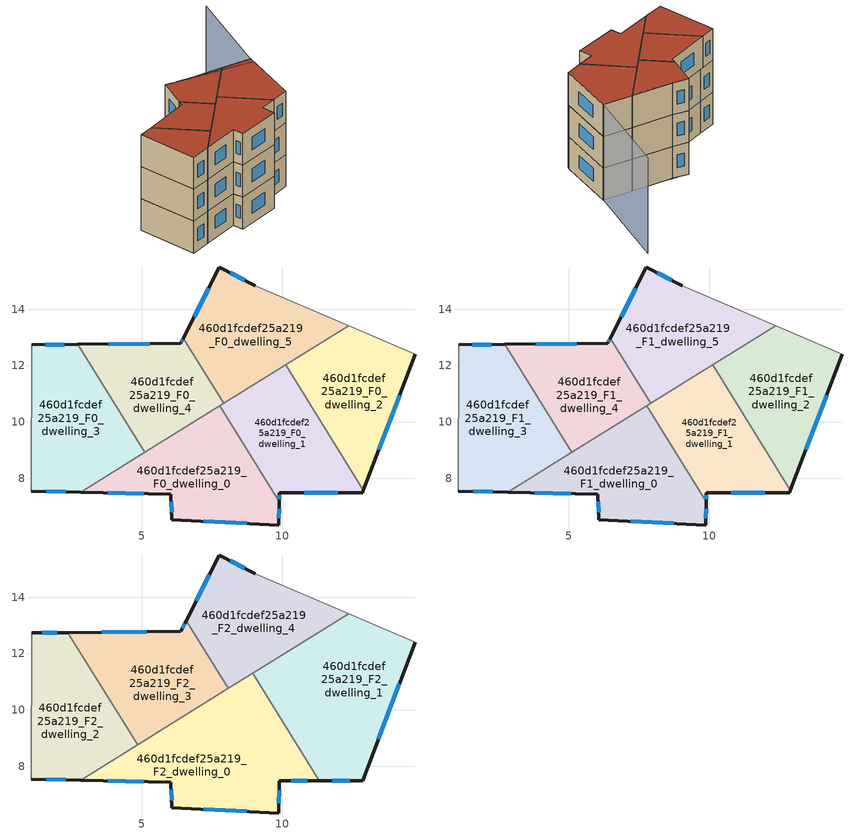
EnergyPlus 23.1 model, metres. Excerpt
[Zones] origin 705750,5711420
460d1fcdef25a219_F0_dwelling_0
 floor ground (EU_floor_Construction): 7.77,10.57 9.88,7.16 9.87,6.34 6.08,6.53 6.04,7.43 2.84,7.5 z0
 wall outside (EU_wall_Construction): 2.84,7.5 6.04,7.43 6.08,6.53 9.87,6.34 9.88,7.16 z0:3
 wall to 460d1fcdef25a219_F0_dwelling_1 (EU_wall_Construction): 9.88,7.16 7.77,10.57 z0:3
 wall to 460d1fcdef25a219_F0_dwelling_4 (EU_wall_Construction): 7.77,10.57 5.12,8.92 z0:3
 wall to 460d1fcdef25a219_F0_dwelling_3 (EU_wall_Construction): 5.12,8.92 2.84,7.5 z0:3
 window (EU_Window_Construction): 3.8,7.48 5.08,7.45 / 9.88,6.59 9.88,6.91 / 7.21,6.47 8.74,6.4 / 6.05,7.16 6.07,6.8 z0.9:2.1
460d1fcdef25a219_F0_dwelling_1
 floor ground (EU_floor_Construction): 10.11,12.02 12.87,7.57 12.84,7.48 9.89,7.49 9.88,7.16 7.77,10.57 z0
 wall outside (EU_wall_Construction): 9.89,7.49 12.84,7.48 12.87,7.57 / 9.89,7.49 9.88,7.16 z0:3
 wall to 460d1fcdef25a219_F0_dwelling_2 (EU_wall_Construction): 12.87,7.57 10.11,12.02 z0:3
 wall to 460d1fcdef25a219_F0_dwelling_5 (EU_wall_Construction): 10.11,12.02 7.92,10.66 z0:3
 wall to 460d1fcdef25a219_F0_dwelling_4 (EU_wall_Construction): 7.92,10.66 7.77,10.57 z0:3
 window (EU_Window_Construction): 10.77,7.49 11.96,7.48 / 9.89,7.39 9.88,7.26 z0.9:2.1
460d1fcdef25a219_F0_dwelling_2
 floor ground (EU_floor_Construction): 14.71,12.39 12.87,7.57 10.11,12.02 12.35,13.41 z0
 wall outside (EU_wall_Construction): 12.87,7.57 14.71,12.39 z0:3
 wall adiabatic (EU_wall_Construction): 14.71,12.39 12.35,13.41 z0:3
 wall to 460d1fcdef25a219_F0_dwelling_5 (EU_wall_Construction): 12.35,13.41 10.11,12.02 z0:3
 window (EU_Window_Construction): 13.42,9.02 14.16,10.95 z0.9:2.1
460d1fcdef25a219_F0_dwelling_3
 floor ground (EU_floor_Construction): 2.74,12.75 5.12,8.92 2.84,7.5 1.09,7.54 1.09,12.73 z0
 wall outside (EU_wall_Construction): 2.74,12.75 1.09,12.73 / 1.09,7.54 2.84,7.5 z0:3
 wall to 460d1fcdef25a219_F0_dwelling_4 (EU_wall_Construction): 5.12,8.92 2.74,12.75 z0:3
 wall adiabatic (EU_wall_Construction): 1.09,12.73 1.09,7.54 z0:3
 window (EU_Window_Construction): 2.25,12.74 1.59,12.74 / 1.61,7.53 2.31,7.51 z0.9:2.1
460d1fcdef25a219_F0_dwelling_4
 floor ground (EU_floor_Construction): 6.48,12.97 7.92,10.66 5.12,8.92 2.74,12.75 6.39,12.79 z0
 wall outside (EU_wall_Construction): 6.39,12.79 6.48,12.97 / 6.39,12.79 2.74,12.75 z0:3
 wall to 460d1fcdef25a219_F0_dwelling_5 (EU_wall_Construction): 7.92,10.66 6.48,12.97 z0:3
 window (EU_Window_Construction): 6.41,12.85 6.45,12.92 / 5.29,12.78 3.83,12.76 z0.9:2.1
460d1fcdef25a219_F0_dwelling_5
 floor ground (EU_floor_Construction): 12.35,13.41 7.92,10.66 6.48,12.97 7.76,15.5 9.03,14.84 z0
 wall outside (EU_wall_Construction): 9.03,14.84 7.76,15.5 6.48,12.97 z0:3
 wall adiabatic (EU_wall_Construction): 12.35,13.41 9.03,14.84 z0:3
 window (EU_Window_Construction): 7.38,14.74 6.86,13.73 / 8.65,15.03 8.14,15.3 z0.9:2.1
460d1fcdef25a219_F1_dwelling_0
 floor to 460d1fcdef25a219_F0_dwelling_0 (EU_floor_Construction): 7.77,10.57 9.88,7.16 9.87,6.34 6.08,6.53 6.04,7.43 2.84,7.5 z3
 wall outside (EU_wall_Construction): 2.84,7.5 6.04,7.43 6.08,6.53 9.87,6.34 9.88,7.16 z3:6
 wall to 460d1fcdef25a219_F1_dwelling_1 (EU_wall_Construction): 9.88,7.16 7.77,10.57 z3:6
 wall to 460d1fcdef25a219_F1_dwelling_4 (EU_wall_Construction): 7.77,10.57 5.12,8.92 z3:6
 wall to 460d1fcdef25a219_F1_dwelling_3 (EU_wall_Construction): 5.12,8.92 2.84,7.5 z3:6
 window (EU_Window_Construction): 3.8,7.48 5.08,7.45 / 9.88,6.59 9.88,6.91 / 7.21,6.47 8.74,6.4 / 6.05,7.16 6.07,6.8 z3.9:5.1
460d1fcdef25a219_F1_dwelling_1
 floor to 460d1fcdef25a219_F0_dwelling_1 (EU_floor_Construction): 10.11,12.02 12.87,7.57 12.84,7.48 9.89,7.49 9.88,7.16 7.77,10.57 z3
 wall outside (EU_wall_Construction): 9.89,7.49 12.84,7.48 12.87,7.57 / 9.89,7.49 9.88,7.16 z3:6
 wall to 460d1fcdef25a219_F1_dwelling_2 (EU_wall_Construction): 12.87,7.57 10.11,12.02 z3:6
 wall to 460d1fcdef25a219_F1_dwelling_5 (EU_wall_Construction): 10.11,12.02 7.92,10.66 z3:6
 wall to 460d1fcdef25a219_F1_dwelling_4 (EU_wall_Construction): 7.92,10.66 7.77,10.57 z3:6
 window (EU_Window_Construction): 10.77,7.49 11.96,7.48 / 9.89,7.39 9.88,7.26 z3.9:5.1
460d1fcdef25a219_F1_dwelling_2
 floor to 460d1fcdef25a219_F0_dwelling_2 (EU_floor_Construction): 14.71,12.39 12.87,7.57 10.11,12.02 12.35,13.41 z3
 wall outside (EU_wall_Construction): 12.87,7.57 14.71,12.39 z3:6
 wall adiabatic (EU_wall_Construction): 14.71,12.39 12.35,13.41 z3:6
 wall to 460d1fcdef25a219_F1_dwelling_5 (EU_wall_Construction): 12.35,13.41 10.11,12.02 z3:6
 window (EU_Window_Construction): 13.42,9.02 14.16,10.95 z3.9:5.1
460d1fcdef25a219_F1_dwelling_3
 floor to 460d1fcdef25a219_F0_dwelling_3 (EU_floor_Construction): 2.74,12.75 5.12,8.92 2.84,7.5 1.09,7.54 1.09,12.73 z3
 wall outside (EU_wall_Construction): 2.74,12.75 1.09,12.73 / 1.09,7.54 2.84,7.5 z3:6
 wall to 460d1fcdef25a219_F1_dwelling_4 (EU_wall_Construction): 5.12,8.92 2.74,12.75 z3:6
 wall adiabatic (EU_wall_Construction): 1.09,12.73 1.09,7.54 z3:6
 window (EU_Window_Construction): 2.25,12.74 1.59,12.74 / 1.61,7.53 2.31,7.51 z3.9:5.1
460d1fcdef25a219_F1_dwelling_4
 floor to 460d1fcdef25a219_F0_dwelling_4 (EU_floor_Construction): 6.48,12.97 7.92,10.66 5.12,8.92 2.74,12.75 6.39,12.79 z3
 wall outside (EU_wall_Construction): 6.39,12.79 6.48,12.97 / 6.39,12.79 2.74,12.75 z3:6
 wall to 460d1fcdef25a219_F1_dwelling_5 (EU_wall_Construction): 7.92,10.66 6.48,12.97 z3:6
 window (EU_Window_Construction): 6.41,12.85 6.45,12.92 / 5.29,12.78 3.83,12.76 z3.9:5.1
460d1fcdef25a219_F1_dwelling_5
 floor to 460d1fcdef25a219_F0_dwelling_5 (EU_floor_Construction): 12.35,13.41 7.92,10.66 6.48,12.97 7.76,15.5 9.03,14.84 z3
 wall outside (EU_wall_Construction): 9.03,14.84 7.76,15.5 6.48,12.97 z3:6
 wall adiabatic (EU_wall_Construction): 12.35,13.41 9.03,14.84 z3:6
 window (EU_Window_Construction): 7.38,14.74 6.86,13.73 / 8.65,15.03 8.14,15.3 z3.9:5.1
460d1fcdef25a219_F2_dwelling_0
 floor to 460d1fcdef25a219_F1_dwelling_0 (EU_floor_Construction): 7.77,10.57 9.88,7.16 9.87,6.34 6.08,6.53 6.04,7.43 2.84,7.5 z6
 floor to 460d1fcdef25a219_F1_dwelling_1 (EU_floor_Construction): 8.94,11.29 11.31,7.49 9.89,7.49 9.88,7.16 7.77,10.57 z6
 wall outside (EU_wall_Construction): 2.84,7.5 6.04,7.43 6.08,6.53 9.87,6.34 9.89,7.49 11.31,7.49 z6:9
 wall to 460d1fcdef25a219_F2_dwelling_1 (EU_wall_Construction): 11.31,7.49 8.94,11.29 z6:9
 wall to 460d1fcdef25a219_F2_dwelling_3 (EU_wall_Construction): 8.08,10.76 4.86,8.76 z6:9
 wall to 460d1fcdef25a219_F2_dwelling_2 (EU_wall_Construction): 4.86,8.76 2.84,7.5 z6:9
 wall to 460d1fcdef25a219_F2_dwelling_4 (EU_wall_Construction): 8.94,11.29 8.08,10.76 z6:9
 window (EU_Window_Construction): 6.05,7.16 6.07,6.8 / 3.8,7.48 5.08,7.45 / 10.31,7.49 10.88,7.49 / 9.88,6.68 9.88,7.14 / 7.21,6.47 8.74,6.4 z6.9:8.1
 roof outside (EU_roof_Construction): 11.31,7.49 8.94,11.29 2.84,7.5 6.04,7.43 6.08,6.53 9.87,6.34 9.89,7.49 z9
460d1fcdef25a219_F2_dwelling_1
 floor to 460d1fcdef25a219_F1_dwelling_1 (EU_floor_Construction): 10.11,12.02 12.87,7.57 12.84,7.48 11.31,7.49 8.94,11.29 z6
 floor to 460d1fcdef25a219_F1_dwelling_2 (EU_floor_Construction): 14.71,12.39 12.87,7.57 10.11,12.02 12.35,13.41 z6
 wall outside (EU_wall_Construction): 11.31,7.49 12.84,7.48 14.71,12.39 z6:9
 wall adiabatic (EU_wall_Construction): 14.71,12.39 12.35,13.41 z6:9
 wall to 460d1fcdef25a219_F2_dwelling_4 (EU_wall_Construction): 12.35,13.41 8.94,11.29 z6:9
 window (EU_Window_Construction): 13.4,8.95 14.15,10.92 / 11.77,7.49 12.38,7.48 z6.9:8.1
 roof outside (EU_roof_Construction): 12.84,7.48 14.71,12.39 12.35,13.41 8.94,11.29 11.31,7.49 z9
460d1fcdef25a219_F2_dwelling_2
 floor to 460d1fcdef25a219_F1_dwelling_3 (EU_floor_Construction): 2.39,12.75 4.86,8.76 2.84,7.5 1.09,7.54 1.09,12.73 z6
 wall outside (EU_wall_Construction): 2.39,12.75 1.09,12.73 / 1.09,7.54 2.84,7.5 z6:9
 wall to 460d1fcdef25a219_F2_dwelling_3 (EU_wall_Construction): 4.86,8.76 2.39,12.75 z6:9
 wall adiabatic (EU_wall_Construction): 1.09,12.73 1.09,7.54 z6:9
 window (EU_Window_Construction): 2,12.74 1.48,12.74 / 1.61,7.53 2.31,7.51 z6.9:8.1
 roof outside (EU_roof_Construction): 4.86,8.76 2.39,12.75 1.09,12.73 1.09,7.54 2.84,7.5 z9
460d1fcdef25a219_F2_dwelling_3
 floor to 460d1fcdef25a219_F1_dwelling_4 (EU_floor_Construction): 6.48,12.97 7.92,10.66 5.12,8.92 2.74,12.75 6.39,12.79 z6
 floor to 460d1fcdef25a219_F1_dwelling_3 (EU_floor_Construction): 2.74,12.75 5.12,8.92 4.86,8.76 2.39,12.75 z6
 floor to 460d1fcdef25a219_F1_dwelling_5 (EU_floor_Construction): 6.58,13.17 8.08,10.76 7.92,10.66 6.48,12.97 z6
 wall outside (EU_wall_Construction): 6.58,13.17 6.39,12.79 2.39,12.75 z6:9
 wall to 460d1fcdef25a219_F2_dwelling_4 (EU_wall_Construction): 8.08,10.76 6.58,13.17 z6:9
 window (EU_Window_Construction): 6.52,13.06 6.45,12.91 / 5.19,12.78 3.58,12.76 z6.9:8.1
 roof outside (EU_roof_Construction): 8.08,10.76 6.58,13.17 6.39,12.79 2.39,12.75 4.86,8.76 z9
460d1fcdef25a219_F2_dwelling_4
 floor to 460d1fcdef25a219_F1_dwelling_5 (EU_floor_Construction): 12.35,13.41 8.08,10.76 6.58,13.17 7.76,15.5 9.03,14.84 z6
 wall outside (EU_wall_Construction): 9.03,14.84 7.76,15.5 6.58,13.17 z6:9
 wall adiabatic (EU_wall_Construction): 12.35,13.41 9.03,14.84 z6:9
 window (EU_Window_Construction): 7.41,14.8 6.94,13.87 / 8.65,15.03 8.14,15.3 z6.9:8.1
 roof outside (EU_roof_Construction): 12.35,13.41 9.03,14.84 7.76,15.5 6.58,13.17 8.08,10.76 z9
shading: 18.44,19.64 14.51,12.02 / 14.51,12.02 8.63,15.04 z0:9
[Building]
EU S2 Campaign: North Axis=0; Terrain=City; Solar Distribution=FullExterior
[Site:Location]
London: Latitude=51.5; Longitude=-0.5; Time Zone=0; Elevation=25
[SizingPeriod:WeatherFileDays]
AnnualSizingPeriod: Begin Month=1; Begin Day of Month=1; End Month=12; End Day of Month=31; Day of Week for Start Day=Monday; Use Weather File Daylight Saving Period=No; Use Weather File Rain and Snow Indicators=No
[MATERIAL]
EU_InternalMass_Material: Roughness=MediumRough; Thickness=0.1; Conductivity=1; Density=1800; Specific Heat=900; Thermal Absorptance=0.9; Solar Absorptance=0.7; Visible Absorptance=0.7
[MATERIAL:NOMASS] Roughness=MediumRough; Thermal Absorptance=0.9; Solar Absorptance=0.7; Visible Absorptance=0.7
Name | Thermal Resistance
EU_wall_NoMass | 1.04674
EU_roof_NoMass | 4.32442
EU_floor_NoMass | 2.04616
[WINDOWMATERIAL:SIMPLEGLAZINGSYSTEM]
EU_Window_SimpleGlazing: UFactor=4.25843; Solar Heat Gain Coefficient=0.85; Visible Transmittance=0.85
[CONSTRUCTION]
EU_wall_Construction: EU_wall_NoMass
EU_roof_Construction: EU_roof_NoMass
EU_floor_Construction: EU_floor_NoMass
EU_InternalMass_Construction: EU_InternalMass_Material
EU_Window_Construction: EU_Window_SimpleGlazing
[ZONE] Type=1; Multiplier=1; Ceiling Height=autocalculate; Floor Area=autocalculate; Part of Total Floor Area=Yes
Name | Volume
460d1fcdef25a219_F0_dwelling_0; 460d1fcdef25a219_F1_dwelling_0 | 43.8743
460d1fcdef25a219_F2_dwelling_0 | 60.7822
460d1fcdef25a219_F0_dwelling_1; 460d1fcdef25a219_F1_dwelling_1 | 37.1697
460d1fcdef25a219_F2_dwelling_1 | 60.7925
460d1fcdef25a219_F0_dwelling_2; 460d1fcdef25a219_F1_dwelling_2 | 40.5256
460d1fcdef25a219_F2_dwelling_2 | 40.5308
460d1fcdef25a219_F0_dwelling_3; 460d1fcdef25a219_F1_dwelling_3 | 44.6829
460d1fcdef25a219_F2_dwelling_3 | 40.5293
460d1fcdef25a219_F0_dwelling_4; 460d1fcdef25a219_F1_dwelling_4 | 34.793
460d1fcdef25a219_F2_dwelling_4 | 40.5249
460d1fcdef25a219_F0_dwelling_5; 460d1fcdef25a219_F1_dwelling_5 | 42.1113
[INTERNALMASS] Construction=EU_InternalMass_Construction
Name | Zone or ZoneList | Surface Area
460d1fcdef25a219_F0_dwelling_0_EU_InternalMass | 460d1fcdef25a219_F0_dwelling_0 | 14.6244
460d1fcdef25a219_F0_dwelling_1_EU_InternalMass | 460d1fcdef25a219_F0_dwelling_1 | 12.3899
460d1fcdef25a219_F0_dwelling_2_EU_InternalMass | 460d1fcdef25a219_F0_dwelling_2 | 13.5085
460d1fcdef25a219_F0_dwelling_3_EU_InternalMass | 460d1fcdef25a219_F0_dwelling_3 | 14.8946
460d1fcdef25a219_F0_dwelling_4_EU_InternalMass | 460d1fcdef25a219_F0_dwelling_4 | 11.5974
460d1fcdef25a219_F0_dwelling_5_EU_InternalMass | 460d1fcdef25a219_F0_dwelling_5 | 14.037
460d1fcdef25a219_F1_dwelling_0_EU_InternalMass | 460d1fcdef25a219_F1_dwelling_0 | 14.6244
460d1fcdef25a219_F1_dwelling_1_EU_InternalMass | 460d1fcdef25a219_F1_dwelling_1 | 12.3899
460d1fcdef25a219_F1_dwelling_2_EU_InternalMass | 460d1fcdef25a219_F1_dwelling_2 | 13.5085
460d1fcdef25a219_F1_dwelling_3_EU_InternalMass | 460d1fcdef25a219_F1_dwelling_3 | 14.8946
460d1fcdef25a219_F1_dwelling_4_EU_InternalMass | 460d1fcdef25a219_F1_dwelling_4 | 11.5974
460d1fcdef25a219_F1_dwelling_5_EU_InternalMass | 460d1fcdef25a219_F1_dwelling_5 | 14.037
460d1fcdef25a219_F2_dwelling_0_EU_InternalMass | 460d1fcdef25a219_F2_dwelling_0 | 20.2604
460d1fcdef25a219_F2_dwelling_1_EU_InternalMass | 460d1fcdef25a219_F2_dwelling_1 | 20.2643
460d1fcdef25a219_F2_dwelling_2_EU_InternalMass | 460d1fcdef25a219_F2_dwelling_2 | 13.5104
460d1fcdef25a219_F2_dwelling_3_EU_InternalMass | 460d1fcdef25a219_F2_dwelling_3 | 13.5098
460d1fcdef25a219_F2_dwelling_4_EU_InternalMass | 460d1fcdef25a219_F2_dwelling_4 | 13.5082
[OTHEREQUIPMENT] Fuel Type=Electricity; Design Level Calculation Method=Watts/Area; Power per Zone Floor Area=1; Fraction Latent=0; Fraction Radiant=0; Fraction Lost=0; Carbon Dioxide Generation Rate=0; EndUse Subcategory=EU_Step8_InternalGains
Name | Zone or ZoneList or Space or SpaceList | Schedule
EU_Step8_InternalGain_460d1fcdef25a219_F0_dwelling_0_f000 | 460d1fcdef25a219_F0_dwelling_0 | EU_Step8_GainSchedule_460d1fcdef25a219_F0_dwelling_0_f000
EU_Step8_InternalGain_460d1fcdef25a219_F0_dwelling_1_f000 | 460d1fcdef25a219_F0_dwelling_1 | EU_Step8_GainSchedule_460d1fcdef25a219_F0_dwelling_1_f000
EU_Step8_InternalGain_460d1fcdef25a219_F0_dwelling_2_f000 | 460d1fcdef25a219_F0_dwelling_2 | EU_Step8_GainSchedule_460d1fcdef25a219_F0_dwelling_2_f000
EU_Step8_InternalGain_460d1fcdef25a219_F0_dwelling_3_f000 | 460d1fcdef25a219_F0_dwelling_3 | EU_Step8_GainSchedule_460d1fcdef25a219_F0_dwelling_3_f000
EU_Step8_InternalGain_460d1fcdef25a219_F0_dwelling_4_f000 | 460d1fcdef25a219_F0_dwelling_4 | EU_Step8_GainSchedule_460d1fcdef25a219_F0_dwelling_4_f000
EU_Step8_InternalGain_460d1fcdef25a219_F0_dwelling_5_f000 | 460d1fcdef25a219_F0_dwelling_5 | EU_Step8_GainSchedule_460d1fcdef25a219_F0_dwelling_5_f000
EU_Step8_InternalGain_460d1fcdef25a219_F1_dwelling_0_f000 | 460d1fcdef25a219_F1_dwelling_0 | EU_Step8_GainSchedule_460d1fcdef25a219_F1_dwelling_0_f000
EU_Step8_InternalGain_460d1fcdef25a219_F1_dwelling_1_f000 | 460d1fcdef25a219_F1_dwelling_1 | EU_Step8_GainSchedule_460d1fcdef25a219_F1_dwelling_1_f000
EU_Step8_InternalGain_460d1fcdef25a219_F1_dwelling_2_f000 | 460d1fcdef25a219_F1_dwelling_2 | EU_Step8_GainSchedule_460d1fcdef25a219_F1_dwelling_2_f000
EU_Step8_InternalGain_460d1fcdef25a219_F1_dwelling_3_f000 | 460d1fcdef25a219_F1_dwelling_3 | EU_Step8_GainSchedule_460d1fcdef25a219_F1_dwelling_3_f000
EU_Step8_InternalGain_460d1fcdef25a219_F1_dwelling_4_f000 | 460d1fcdef25a219_F1_dwelling_4 | EU_Step8_GainSchedule_460d1fcdef25a219_F1_dwelling_4_f000
EU_Step8_InternalGain_460d1fcdef25a219_F1_dwelling_5_f000 | 460d1fcdef25a219_F1_dwelling_5 | EU_Step8_GainSchedule_460d1fcdef25a219_F1_dwelling_5_f000
EU_Step8_InternalGain_460d1fcdef25a219_F2_dwelling_0_f000 | 460d1fcdef25a219_F2_dwelling_0 | EU_Step8_GainSchedule_460d1fcdef25a219_F2_dwelling_0_f000
EU_Step8_InternalGain_460d1fcdef25a219_F2_dwelling_1_f000 | 460d1fcdef25a219_F2_dwelling_1 | EU_Step8_GainSchedule_460d1fcdef25a219_F2_dwelling_1_f000
EU_Step8_InternalGain_460d1fcdef25a219_F2_dwelling_2_f000 | 460d1fcdef25a219_F2_dwelling_2 | EU_Step8_GainSchedule_460d1fcdef25a219_F2_dwelling_2_f000
EU_Step8_InternalGain_460d1fcdef25a219_F2_dwelling_3_f000 | 460d1fcdef25a219_F2_dwelling_3 | EU_Step8_GainSchedule_460d1fcdef25a219_F2_dwelling_3_f000
EU_Step8_InternalGain_460d1fcdef25a219_F2_dwelling_4_f000 | 460d1fcdef25a219_F2_dwelling_4 | EU_Step8_GainSchedule_460d1fcdef25a219_F2_dwelling_4_f000
[ZONEVENTILATION:DESIGNFLOWRATE] Schedule=EU_AlwaysOn; Design Flow Rate Calculation Method=AirChanges/Hour; Air Changes per Hour=0.488719; Ventilation Type=Natural; Fan Pressure Rise=0; Fan Total Efficiency=1; Constant Term Coefficient=1; Temperature Term Coefficient=0; Velocity Term Coefficient=0; Velocity Squared Term Coefficient=0; Minimum Indoor Temperature=-100; Maximum Indoor Temperature=100; Delta Temperature=-100; Minimum Outdoor Temperature=-100; Maximum Outdoor Temperature=100; Maximum Wind Speed=40
Name | Zone or ZoneList or Space or SpaceList
EU_ConstantAir_460d1fcdef25a219_F0_dwelling_0 | 460d1fcdef25a219_F0_dwelling_0
EU_ConstantAir_460d1fcdef25a219_F0_dwelling_1 | 460d1fcdef25a219_F0_dwelling_1
EU_ConstantAir_460d1fcdef25a219_F0_dwelling_2 | 460d1fcdef25a219_F0_dwelling_2
EU_ConstantAir_460d1fcdef25a219_F0_dwelling_3 | 460d1fcdef25a219_F0_dwelling_3
EU_ConstantAir_460d1fcdef25a219_F0_dwelling_4 | 460d1fcdef25a219_F0_dwelling_4
EU_ConstantAir_460d1fcdef25a219_F0_dwelling_5 | 460d1fcdef25a219_F0_dwelling_5
EU_ConstantAir_460d1fcdef25a219_F1_dwelling_0 | 460d1fcdef25a219_F1_dwelling_0
EU_ConstantAir_460d1fcdef25a219_F1_dwelling_1 | 460d1fcdef25a219_F1_dwelling_1
EU_ConstantAir_460d1fcdef25a219_F1_dwelling_2 | 460d1fcdef25a219_F1_dwelling_2
EU_ConstantAir_460d1fcdef25a219_F1_dwelling_3 | 460d1fcdef25a219_F1_dwelling_3
EU_ConstantAir_460d1fcdef25a219_F1_dwelling_4 | 460d1fcdef25a219_F1_dwelling_4
EU_ConstantAir_460d1fcdef25a219_F1_dwelling_5 | 460d1fcdef25a219_F1_dwelling_5
EU_ConstantAir_460d1fcdef25a219_F2_dwelling_0 | 460d1fcdef25a219_F2_dwelling_0
EU_ConstantAir_460d1fcdef25a219_F2_dwelling_1 | 460d1fcdef25a219_F2_dwelling_1
EU_ConstantAir_460d1fcdef25a219_F2_dwelling_2 | 460d1fcdef25a219_F2_dwelling_2
EU_ConstantAir_460d1fcdef25a219_F2_dwelling_3 | 460d1fcdef25a219_F2_dwelling_3
EU_ConstantAir_460d1fcdef25a219_F2_dwelling_4 | 460d1fcdef25a219_F2_dwelling_4
[HVACTEMPLATE:THERMOSTAT] Constant Heating Setpoint=20; Constant Cooling Setpoint=50
EU_HeatOnly_460d1fcdef25a219_F0_dwelling_0; EU_HeatOnly_460d1fcdef25a219_F0_dwelling_1; EU_HeatOnly_460d1fcdef25a219_F0_dwelling_2; EU_HeatOnly_460d1fcdef25a219_F0_dwelling_3; EU_HeatOnly_460d1fcdef25a219_F0_dwelling_4; EU_HeatOnly_460d1fcdef25a219_F0_dwelling_5; EU_HeatOnly_460d1fcdef25a219_F1_dwelling_0; EU_HeatOnly_460d1fcdef25a219_F1_dwelling_1; EU_HeatOnly_460d1fcdef25a219_F1_dwelling_2; EU_HeatOnly_460d1fcdef25a219_F1_dwelling_3; EU_HeatOnly_460d1fcdef25a219_F1_dwelling_4; EU_HeatOnly_460d1fcdef25a219_F1_dwelling_5; EU_HeatOnly_460d1fcdef25a219_F2_dwelling_0; EU_HeatOnly_460d1fcdef25a219_F2_dwelling_1; EU_HeatOnly_460d1fcdef25a219_F2_dwelling_2; EU_HeatOnly_460d1fcdef25a219_F2_dwelling_3; EU_HeatOnly_460d1fcdef25a219_F2_dwelling_4
[HVACTEMPLATE:ZONE:IDEALLOADSAIRSYSTEM] System Availability Schedule=EU_AlwaysOn; Maximum Heating Supply Air Temperature=50; Minimum Cooling Supply Air Temperature=13; Maximum Heating Supply Air Humidity Ratio=0.0156; Minimum Cooling Supply Air Humidity Ratio=0.0077; Heating Limit=NoLimit; Cooling Limit=NoLimit; Heating Availability Schedule=EU_AlwaysOn; Cooling Availability Schedule=EU_CoolingOff; Dehumidification Control Type=ConstantSensibleHeatRatio; Cooling Sensible Heat Ratio=0.7; Dehumidification Setpoint=60; Humidification Control Type=None; Humidification Setpoint=30; Outdoor Air Method=None; Outdoor Air Flow Rate per Person=0.00944; Outdoor Air Flow Rate per Zone Floor Area=0; Outdoor Air Flow Rate per Zone=0; Demand Controlled Ventilation Type=None; Outdoor Air Economizer Type=NoEconomizer; Heat Recovery Type=None; Sensible Heat Recovery Effectiveness=0.7; Latent Heat Recovery Effectiveness=0.65
Name | Template Thermostat
460d1fcdef25a219_F0_dwelling_0 | EU_HeatOnly_460d1fcdef25a219_F0_dwelling_0
460d1fcdef25a219_F0_dwelling_1 | EU_HeatOnly_460d1fcdef25a219_F0_dwelling_1
460d1fcdef25a219_F0_dwelling_2 | EU_HeatOnly_460d1fcdef25a219_F0_dwelling_2
460d1fcdef25a219_F0_dwelling_3 | EU_HeatOnly_460d1fcdef25a219_F0_dwelling_3
460d1fcdef25a219_F0_dwelling_4 | EU_HeatOnly_460d1fcdef25a219_F0_dwelling_4
460d1fcdef25a219_F0_dwelling_5 | EU_HeatOnly_460d1fcdef25a219_F0_dwelling_5
460d1fcdef25a219_F1_dwelling_0 | EU_HeatOnly_460d1fcdef25a219_F1_dwelling_0
460d1fcdef25a219_F1_dwelling_1 | EU_HeatOnly_460d1fcdef25a219_F1_dwelling_1
460d1fcdef25a219_F1_dwelling_2 | EU_HeatOnly_460d1fcdef25a219_F1_dwelling_2
460d1fcdef25a219_F1_dwelling_3 | EU_HeatOnly_460d1fcdef25a219_F1_dwelling_3
460d1fcdef25a219_F1_dwelling_4 | EU_HeatOnly_460d1fcdef25a219_F1_dwelling_4
460d1fcdef25a219_F1_dwelling_5 | EU_HeatOnly_460d1fcdef25a219_F1_dwelling_5
460d1fcdef25a219_F2_dwelling_0 | EU_HeatOnly_460d1fcdef25a219_F2_dwelling_0
460d1fcdef25a219_F2_dwelling_1 | EU_HeatOnly_460d1fcdef25a219_F2_dwelling_1
460d1fcdef25a219_F2_dwelling_2 | EU_HeatOnly_460d1fcdef25a219_F2_dwelling_2
460d1fcdef25a219_F2_dwelling_3 | EU_HeatOnly_460d1fcdef25a219_F2_dwelling_3
460d1fcdef25a219_F2_dwelling_4 | EU_HeatOnly_460d1fcdef25a219_F2_dwelling_4
[SIZING:ZONE] Zone Cooling Design Supply Air Temperature Input Method=SupplyAirTemperature; Zone Cooling Design Supply Air Temperature=13; Zone Heating Design Supply Air Temperature Input Method=SupplyAirTemperature; Zone Heating Design Supply Air Temperature=50; Zone Cooling Design Supply Air Humidity Ratio=0.008; Zone Heating Design Supply Air Humidity Ratio=0.008; Cooling Design Air Flow Method=DesignDay; Cooling Design Air Flow Rate=0; Cooling Minimum Air Flow per Zone Floor Area=0.000762; Cooling Minimum Air Flow=0; Cooling Minimum Air Flow Fraction=0.2; Heating Design Air Flow Method=DesignDay; Heating Design Air Flow Rate=0; Heating Maximum Air Flow per Zone Floor Area=0.002032; Heating Maximum Air Flow=0.141576; Heating Maximum Air Flow Fraction=0.3; Account for Dedicated Outdoor Air System=No; Dedicated Outdoor Air System Control Strategy=NeutralSupplyAir; Dedicated Outdoor Air Low Setpoint Temperature for Design=autosize; Dedicated Outdoor Air High Setpoint Temperature for Design=autosize; Zone Load Sizing Method=Sensible Load Only No Latent Load; Zone Latent Cooling Design Supply Air Humidity Ratio Input Method=HumidityRatioDifference; Zone Cooling Design Supply Air Humidity Ratio Difference=0.005; Zone Latent Heating Design Supply Air Humidity Ratio Input Method=HumidityRatioDifference; Zone Humidification Design Supply Air Humidity Ratio Difference=0.005
460d1fcdef25a219_F0_dwelling_0; 460d1fcdef25a219_F0_dwelling_1; 460d1fcdef25a219_F0_dwelling_2; 460d1fcdef25a219_F0_dwelling_3; 460d1fcdef25a219_F0_dwelling_4; 460d1fcdef25a219_F0_dwelling_5; 460d1fcdef25a219_F1_dwelling_0; 460d1fcdef25a219_F1_dwelling_1; 460d1fcdef25a219_F1_dwelling_2; 460d1fcdef25a219_F1_dwelling_3; 460d1fcdef25a219_F1_dwelling_4; 460d1fcdef25a219_F1_dwelling_5; 460d1fcdef25a219_F2_dwelling_0; 460d1fcdef25a219_F2_dwelling_1; 460d1fcdef25a219_F2_dwelling_2; 460d1fcdef25a219_F2_dwelling_3; 460d1fcdef25a219_F2_dwelling_4
[SCHEDULE:CONSTANT]
Name | Hourly Value
EU_AlwaysOn | 1
EU_CoolingOff | 0
[SCHEDULE:FILE] Column Number=1; Rows to Skip at Top=0; Number of Hours of Data=8760; Column Separator=Comma; Interpolate to Timestep=No; Minutes per Item=60; Adjust Schedule for Daylight Savings=Yes
Name | File
EU_Step8_GainSchedule_460d1fcdef25a219_F0_dwelling_0_f000 | ../../schedules/460d1fcdef25a219/460d1fcdef25a219_F0_dwelling_0_f000_gain.csv
EU_Step8_GainSchedule_460d1fcdef25a219_F0_dwelling_1_f000 | ../../schedules/460d1fcdef25a219/460d1fcdef25a219_F0_dwelling_1_f000_gain.csv
EU_Step8_GainSchedule_460d1fcdef25a219_F0_dwelling_2_f000 | ../../schedules/460d1fcdef25a219/460d1fcdef25a219_F0_dwelling_2_f000_gain.csv
EU_Step8_GainSchedule_460d1fcdef25a219_F0_dwelling_3_f000 | ../../schedules/460d1fcdef25a219/460d1fcdef25a219_F0_dwelling_3_f000_gain.csv
EU_Step8_GainSchedule_460d1fcdef25a219_F0_dwelling_4_f000 | ../../schedules/460d1fcdef25a219/460d1fcdef25a219_F0_dwelling_4_f000_gain.csv
EU_Step8_GainSchedule_460d1fcdef25a219_F0_dwelling_5_f000 | ../../schedules/460d1fcdef25a219/460d1fcdef25a219_F0_dwelling_5_f000_gain.csv
EU_Step8_GainSchedule_460d1fcdef25a219_F1_dwelling_0_f000 | ../../schedules/460d1fcdef25a219/460d1fcdef25a219_F1_dwelling_0_f000_gain.csv
EU_Step8_GainSchedule_460d1fcdef25a219_F1_dwelling_1_f000 | ../../schedules/460d1fcdef25a219/460d1fcdef25a219_F1_dwelling_1_f000_gain.csv
EU_Step8_GainSchedule_460d1fcdef25a219_F1_dwelling_2_f000 | ../../schedules/460d1fcdef25a219/460d1fcdef25a219_F1_dwelling_2_f000_gain.csv
EU_Step8_GainSchedule_460d1fcdef25a219_F1_dwelling_3_f000 | ../../schedules/460d1fcdef25a219/460d1fcdef25a219_F1_dwelling_3_f000_gain.csv
EU_Step8_GainSchedule_460d1fcdef25a219_F1_dwelling_4_f000 | ../../schedules/460d1fcdef25a219/460d1fcdef25a219_F1_dwelling_4_f000_gain.csv
EU_Step8_GainSchedule_460d1fcdef25a219_F1_dwelling_5_f000 | ../../schedules/460d1fcdef25a219/460d1fcdef25a219_F1_dwelling_5_f000_gain.csv
EU_Step8_GainSchedule_460d1fcdef25a219_F2_dwelling_0_f000 | ../../schedules/460d1fcdef25a219/460d1fcdef25a219_F2_dwelling_0_f000_gain.csv
EU_Step8_GainSchedule_460d1fcdef25a219_F2_dwelling_1_f000 | ../../schedules/460d1fcdef25a219/460d1fcdef25a219_F2_dwelling_1_f000_gain.csv
EU_Step8_GainSchedule_460d1fcdef25a219_F2_dwelling_2_f000 | ../../schedules/460d1fcdef25a219/460d1fcdef25a219_F2_dwelling_2_f000_gain.csv
EU_Step8_GainSchedule_460d1fcdef25a219_F2_dwelling_3_f000 | ../../schedules/460d1fcdef25a219/460d1fcdef25a219_F2_dwelling_3_f000_gain.csv
EU_Step8_GainSchedule_460d1fcdef25a219_F2_dwelling_4_f000 | ../../schedules/460d1fcdef25a219/460d1fcdef25a219_F2_dwelling_4_f000_gain.csv
